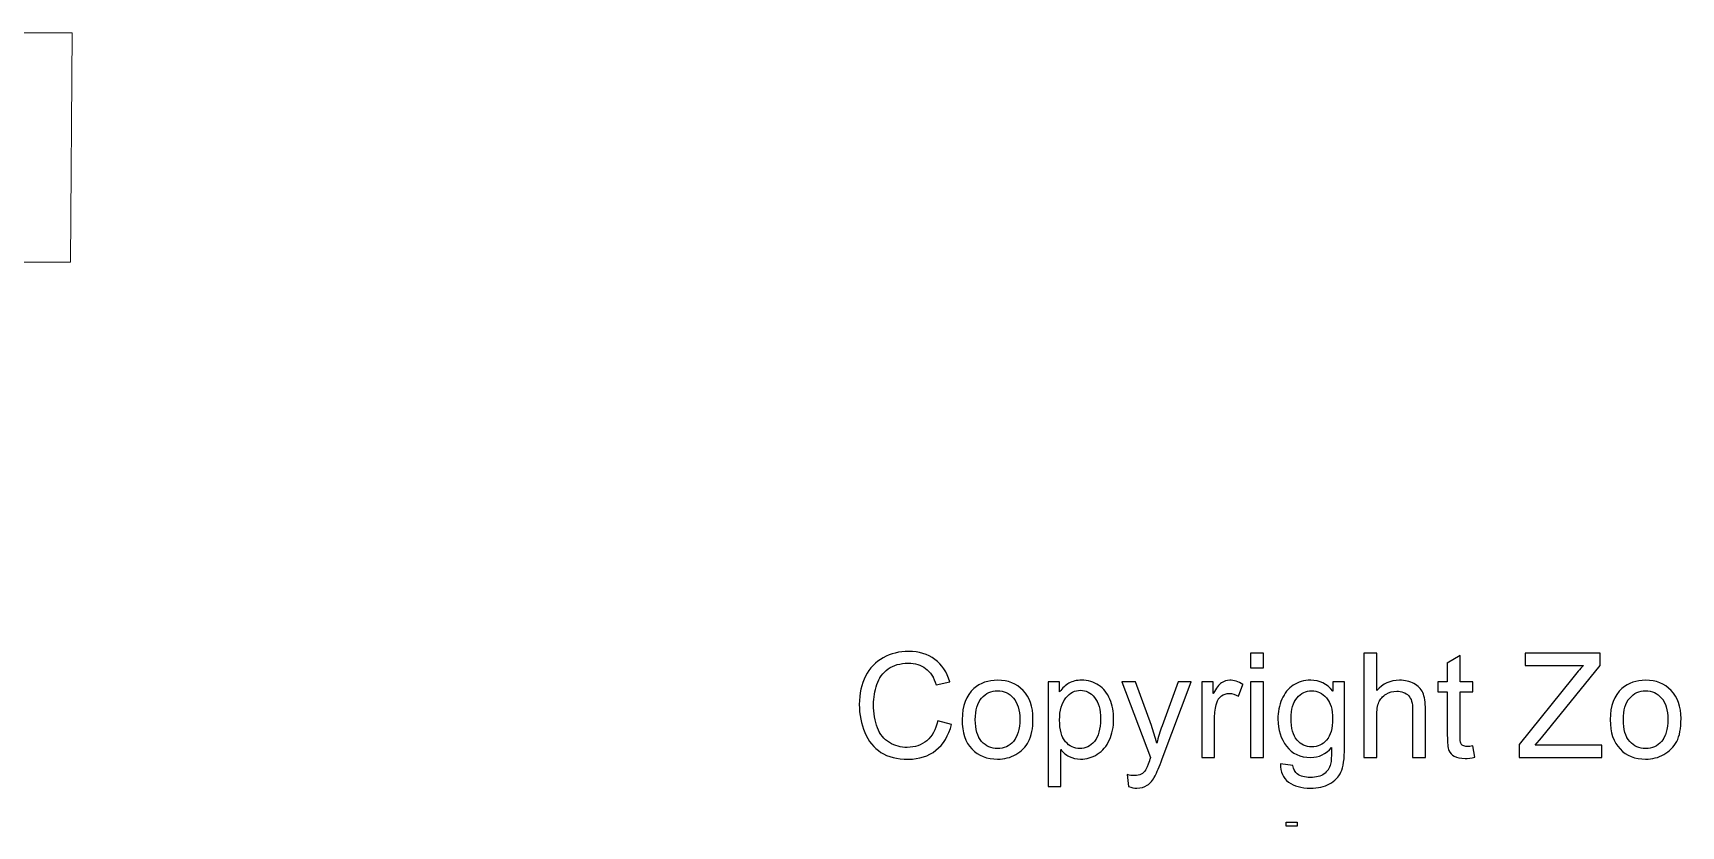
# Model space of a CAD drawing. Header units: inches. Extents: x -11.8 to 11.6, y -5.3 to 5.9.
# Drawn here: x 2.2 to 7.85, y -3.77 to -1.05 of the extents above; entities that cross this region are included whole.
import ezdxf

# ---------------------------------------------------------------- set-up
doc = ezdxf.new("R2010")
doc.units = ezdxf.units.IN
doc.header["$MEASUREMENT"] = 0
doc.header["$XCLIPFRAME"] = 0
doc.layers.add('Layer 1', color=7, linetype='Continuous')
picture_1 = doc.add_image_def('image1.jpg', size_in_pixel=(196, 69))

msp = doc.modelspace()

# ---------------------------------------------------------------- linework, layer by layer
at = {"layer": 'Layer 1', "color": 250, "lineweight": 9}
for points, knots in [([(2.1386, -1.0466), (2.1386, -1.0466), (2.3314, -1.0466), (2.3314, -1.0466), (2.3314, -1.0466), (2.3314, -1.0466), (2.3261, -1.834), (2.3261, -1.834), (2.3261, -1.834), (2.3261, -1.834), (2.1282, -1.834), (2.1282, -1.834)], [0, 0, 0, 0, 0.25, 0.25, 0.25, 0.25, 0.5, 0.5, 0.5, 0.5, 1, 1, 1, 1]), ([(5.3005, -3.4087), (5.3005, -3.4087), (5.3479, -3.4207), (5.3479, -3.4207), (5.3479, -3.4207), (5.338, -3.4595), (5.3201, -3.4892), (5.2944, -3.5097), (5.2944, -3.5097), (5.2685, -3.5301), (5.237, -3.5402), (5.1997, -3.5402), (5.1997, -3.5402), (5.1611, -3.5402), (5.1298, -3.5324), (5.1056, -3.5167), (5.1056, -3.5167), (5.0814, -3.501), (5.063, -3.4782), (5.0504, -3.4485), (5.0504, -3.4485), (5.0379, -3.4187), (5.0315, -3.3867), (5.0315, -3.3525), (5.0315, -3.3525), (5.0315, -3.3152), (5.0386, -3.2827), (5.0529, -3.255), (5.0529, -3.255), (5.0671, -3.2272), (5.0874, -3.2062), (5.1137, -3.1917), (5.1137, -3.1917), (5.1399, -3.1773), (5.1689, -3.1702), (5.2004, -3.1702), (5.2004, -3.1702), (5.2363, -3.1702), (5.2664, -3.1792), (5.2908, -3.1975), (5.2908, -3.1975), (5.3152, -3.2157), (5.3322, -3.2413), (5.3418, -3.2744), (5.3418, -3.2744), (5.3418, -3.2744), (5.2952, -3.2854), (5.2952, -3.2854), (5.2952, -3.2854), (5.2869, -3.2593), (5.2749, -3.2404), (5.259, -3.2285), (5.259, -3.2285), (5.2433, -3.2166), (5.2234, -3.2107), (5.1994, -3.2107), (5.1994, -3.2107), (5.1719, -3.2107), (5.149, -3.2172), (5.1305, -3.2304), (5.1305, -3.2304), (5.112, -3.2437), (5.099, -3.2613), (5.0916, -3.2836), (5.0916, -3.2836), (5.0841, -3.3057), (5.0804, -3.3287), (5.0804, -3.3522), (5.0804, -3.3522), (5.0804, -3.3827), (5.0848, -3.4092), (5.0936, -3.432), (5.0936, -3.432), (5.1025, -3.4547), (5.1163, -3.4717), (5.135, -3.4829), (5.135, -3.4829), (5.1538, -3.4942), (5.174, -3.4997), (5.1959, -3.4997), (5.1959, -3.4997), (5.2224, -3.4997), (5.2448, -3.4921), (5.2632, -3.4768), (5.2632, -3.4768), (5.2816, -3.4615), (5.294, -3.4387), (5.3005, -3.4087)], [0, 0, 0, 0, 0.043478, 0.043478, 0.043478, 0.043478, 0.086957, 0.086957, 0.086957, 0.086957, 0.130435, 0.130435, 0.130435, 0.130435, 0.173913, 0.173913, 0.173913, 0.173913, 0.217391, 0.217391, 0.217391, 0.217391, 0.26087, 0.26087, 0.26087, 0.26087, 0.304348, 0.304348, 0.304348, 0.304348, 0.347826, 0.347826, 0.347826, 0.347826, 0.391304, 0.391304, 0.391304, 0.391304, 0.434783, 0.434783, 0.434783, 0.434783, 0.478261, 0.478261, 0.478261, 0.478261, 0.521739, 0.521739, 0.521739, 0.521739, 0.565217, 0.565217, 0.565217, 0.565217, 0.608696, 0.608696, 0.608696, 0.608696, 0.652174, 0.652174, 0.652174, 0.652174, 0.695652, 0.695652, 0.695652, 0.695652, 0.73913, 0.73913, 0.73913, 0.73913, 0.782609, 0.782609, 0.782609, 0.782609, 0.826087, 0.826087, 0.826087, 0.826087, 0.869565, 0.869565, 0.869565, 0.869565, 0.913043, 0.913043, 0.913043, 0.913043, 1, 1, 1, 1]), ([(6.3735, -3.2268), (6.3735, -3.2268), (6.3735, -3.1762), (6.3735, -3.1762), (6.3735, -3.1762), (6.3735, -3.1762), (6.4175, -3.1762), (6.4175, -3.1762), (6.4175, -3.1762), (6.4175, -3.1762), (6.4175, -3.2268), (6.4175, -3.2268), (6.4175, -3.2268), (6.4175, -3.2268), (6.3735, -3.2268), (6.3735, -3.2268)], [0, 0, 0, 0, 0.2, 0.2, 0.2, 0.2, 0.4, 0.4, 0.4, 0.4, 0.6, 0.6, 0.6, 0.6, 1, 1, 1, 1]), ([(6.7625, -3.5342), (6.7625, -3.5342), (6.7625, -3.1762), (6.7625, -3.1762), (6.7625, -3.1762), (6.7625, -3.1762), (6.8064, -3.1762), (6.8064, -3.1762), (6.8064, -3.1762), (6.8064, -3.1762), (6.8064, -3.3047), (6.8064, -3.3047), (6.8064, -3.3047), (6.8269, -3.2809), (6.8529, -3.269), (6.8841, -3.269), (6.8841, -3.269), (6.9033, -3.269), (6.9199, -3.2728), (6.9341, -3.2804), (6.9341, -3.2804), (6.9483, -3.2879), (6.9584, -3.2984), (6.9645, -3.3117), (6.9645, -3.3117), (6.9706, -3.3251), (6.9737, -3.3445), (6.9737, -3.3698), (6.9737, -3.3698), (6.9737, -3.3698), (6.9737, -3.5342), (6.9737, -3.5342), (6.9737, -3.5342), (6.9737, -3.5342), (6.9297, -3.5342), (6.9297, -3.5342), (6.9297, -3.5342), (6.9297, -3.5342), (6.9297, -3.3698), (6.9297, -3.3698), (6.9297, -3.3698), (6.9297, -3.3479), (6.9249, -3.3319), (6.9154, -3.3219), (6.9154, -3.3219), (6.9059, -3.3119), (6.8924, -3.3068), (6.875, -3.3068), (6.875, -3.3068), (6.862, -3.3068), (6.8498, -3.3102), (6.8383, -3.317), (6.8383, -3.317), (6.8268, -3.3237), (6.8186, -3.3329), (6.8138, -3.3445), (6.8138, -3.3445), (6.8089, -3.356), (6.8064, -3.372), (6.8064, -3.3923), (6.8064, -3.3923), (6.8064, -3.3923), (6.8064, -3.5342), (6.8064, -3.5342), (6.8064, -3.5342), (6.8064, -3.5342), (6.7625, -3.5342), (6.7625, -3.5342)], [0, 0, 0, 0, 0.055556, 0.055556, 0.055556, 0.055556, 0.111111, 0.111111, 0.111111, 0.111111, 0.166667, 0.166667, 0.166667, 0.166667, 0.222222, 0.222222, 0.222222, 0.222222, 0.277778, 0.277778, 0.277778, 0.277778, 0.333333, 0.333333, 0.333333, 0.333333, 0.388889, 0.388889, 0.388889, 0.388889, 0.444444, 0.444444, 0.444444, 0.444444, 0.5, 0.5, 0.5, 0.5, 0.555556, 0.555556, 0.555556, 0.555556, 0.611111, 0.611111, 0.611111, 0.611111, 0.666667, 0.666667, 0.666667, 0.666667, 0.722222, 0.722222, 0.722222, 0.722222, 0.777778, 0.777778, 0.777778, 0.777778, 0.833333, 0.833333, 0.833333, 0.833333, 0.888889, 0.888889, 0.888889, 0.888889, 1, 1, 1, 1]), ([(7.1365, -3.4948), (7.1365, -3.4948), (7.1429, -3.5337), (7.1429, -3.5337), (7.1429, -3.5337), (7.1305, -3.5362), (7.1194, -3.5376), (7.1097, -3.5376), (7.1097, -3.5376), (7.0937, -3.5376), (7.0814, -3.5351), (7.0725, -3.53), (7.0725, -3.53), (7.0638, -3.525), (7.0576, -3.5183), (7.054, -3.5101), (7.054, -3.5101), (7.0504, -3.5019), (7.0486, -3.4846), (7.0486, -3.4582), (7.0486, -3.4582), (7.0486, -3.4582), (7.0486, -3.3091), (7.0486, -3.3091), (7.0486, -3.3091), (7.0486, -3.3091), (7.0164, -3.3091), (7.0164, -3.3091), (7.0164, -3.3091), (7.0164, -3.3091), (7.0164, -3.2749), (7.0164, -3.2749), (7.0164, -3.2749), (7.0164, -3.2749), (7.0486, -3.2749), (7.0486, -3.2749), (7.0486, -3.2749), (7.0486, -3.2749), (7.0486, -3.2107), (7.0486, -3.2107), (7.0486, -3.2107), (7.0486, -3.2107), (7.0924, -3.1843), (7.0924, -3.1843), (7.0924, -3.1843), (7.0924, -3.1843), (7.0924, -3.2749), (7.0924, -3.2749), (7.0924, -3.2749), (7.0924, -3.2749), (7.1365, -3.2749), (7.1365, -3.2749), (7.1365, -3.2749), (7.1365, -3.2749), (7.1365, -3.3091), (7.1365, -3.3091), (7.1365, -3.3091), (7.1365, -3.3091), (7.0924, -3.3091), (7.0924, -3.3091), (7.0924, -3.3091), (7.0924, -3.3091), (7.0924, -3.4607), (7.0924, -3.4607), (7.0924, -3.4607), (7.0924, -3.4732), (7.0931, -3.4812), (7.0946, -3.4848), (7.0946, -3.4848), (7.0962, -3.4884), (7.0987, -3.4912), (7.1022, -3.4934), (7.1022, -3.4934), (7.1057, -3.4955), (7.1107, -3.4966), (7.1172, -3.4966), (7.1172, -3.4966), (7.1221, -3.4966), (7.1285, -3.496), (7.1365, -3.4948)], [0, 0, 0, 0, 0.047619, 0.047619, 0.047619, 0.047619, 0.095238, 0.095238, 0.095238, 0.095238, 0.142857, 0.142857, 0.142857, 0.142857, 0.190476, 0.190476, 0.190476, 0.190476, 0.238095, 0.238095, 0.238095, 0.238095, 0.285714, 0.285714, 0.285714, 0.285714, 0.333333, 0.333333, 0.333333, 0.333333, 0.380952, 0.380952, 0.380952, 0.380952, 0.428571, 0.428571, 0.428571, 0.428571, 0.47619, 0.47619, 0.47619, 0.47619, 0.52381, 0.52381, 0.52381, 0.52381, 0.571429, 0.571429, 0.571429, 0.571429, 0.619048, 0.619048, 0.619048, 0.619048, 0.666667, 0.666667, 0.666667, 0.666667, 0.714286, 0.714286, 0.714286, 0.714286, 0.761905, 0.761905, 0.761905, 0.761905, 0.809524, 0.809524, 0.809524, 0.809524, 0.857143, 0.857143, 0.857143, 0.857143, 0.904762, 0.904762, 0.904762, 0.904762, 1, 1, 1, 1]), ([(7.2954, -3.5342), (7.2954, -3.5342), (7.2954, -3.4902), (7.2954, -3.4902), (7.2954, -3.4902), (7.2954, -3.4902), (7.4788, -3.261), (7.4788, -3.261), (7.4788, -3.261), (7.4919, -3.2447), (7.5042, -3.2305), (7.5159, -3.2185), (7.5159, -3.2185), (7.5159, -3.2185), (7.3162, -3.2185), (7.3162, -3.2185), (7.3162, -3.2185), (7.3162, -3.2185), (7.3162, -3.1762), (7.3162, -3.1762), (7.3162, -3.1762), (7.3162, -3.1762), (7.5725, -3.1762), (7.5725, -3.1762), (7.5725, -3.1762), (7.5725, -3.1762), (7.5725, -3.2185), (7.5725, -3.2185), (7.5725, -3.2185), (7.5725, -3.2185), (7.3716, -3.4667), (7.3716, -3.4667), (7.3716, -3.4667), (7.3716, -3.4667), (7.3499, -3.4919), (7.3499, -3.4919), (7.3499, -3.4919), (7.3499, -3.4919), (7.5784, -3.4919), (7.5784, -3.4919), (7.5784, -3.4919), (7.5784, -3.4919), (7.5784, -3.5342), (7.5784, -3.5342), (7.5784, -3.5342), (7.5784, -3.5342), (7.2954, -3.5342), (7.2954, -3.5342)], [0, 0, 0, 0, 0.076923, 0.076923, 0.076923, 0.076923, 0.153846, 0.153846, 0.153846, 0.153846, 0.230769, 0.230769, 0.230769, 0.230769, 0.307692, 0.307692, 0.307692, 0.307692, 0.384615, 0.384615, 0.384615, 0.384615, 0.461538, 0.461538, 0.461538, 0.461538, 0.538462, 0.538462, 0.538462, 0.538462, 0.615385, 0.615385, 0.615385, 0.615385, 0.692308, 0.692308, 0.692308, 0.692308, 0.769231, 0.769231, 0.769231, 0.769231, 0.846154, 0.846154, 0.846154, 0.846154, 1, 1, 1, 1]), ([(5.3843, -3.4045), (5.3843, -3.3565), (5.3976, -3.3209), (5.4244, -3.2978), (5.4244, -3.2978), (5.4466, -3.2787), (5.4738, -3.269), (5.5059, -3.269), (5.5059, -3.269), (5.5415, -3.269), (5.5707, -3.2807), (5.5933, -3.3041), (5.5933, -3.3041), (5.6159, -3.3274), (5.6272, -3.3597), (5.6272, -3.4008), (5.6272, -3.4008), (5.6272, -3.4342), (5.6222, -3.4605), (5.6122, -3.4796), (5.6122, -3.4796), (5.6022, -3.4987), (5.5876, -3.5136), (5.5685, -3.5242), (5.5685, -3.5242), (5.5494, -3.5347), (5.5285, -3.54), (5.5059, -3.54), (5.5059, -3.54), (5.4696, -3.54), (5.4403, -3.5284), (5.4179, -3.5051), (5.4179, -3.5051), (5.3954, -3.4818), (5.3843, -3.4483), (5.3843, -3.4045)], [0, 0, 0, 0, 0.1, 0.1, 0.1, 0.1, 0.2, 0.2, 0.2, 0.2, 0.3, 0.3, 0.3, 0.3, 0.4, 0.4, 0.4, 0.4, 0.5, 0.5, 0.5, 0.5, 0.6, 0.6, 0.6, 0.6, 0.7, 0.7, 0.7, 0.7, 0.8, 0.8, 0.8, 0.8, 1, 1, 1, 1]), ([(5.6788, -3.6335), (5.6788, -3.6335), (5.6788, -3.2749), (5.6788, -3.2749), (5.6788, -3.2749), (5.6788, -3.2749), (5.7188, -3.2749), (5.7188, -3.2749), (5.7188, -3.2749), (5.7188, -3.2749), (5.7188, -3.3086), (5.7188, -3.3086), (5.7188, -3.3086), (5.7282, -3.2954), (5.7389, -3.2855), (5.7508, -3.2789), (5.7508, -3.2789), (5.7626, -3.2723), (5.777, -3.269), (5.7939, -3.269), (5.7939, -3.269), (5.8161, -3.269), (5.8356, -3.2747), (5.8525, -3.2861), (5.8525, -3.2861), (5.8695, -3.2975), (5.8823, -3.3136), (5.8909, -3.3343), (5.8909, -3.3343), (5.8995, -3.3551), (5.9039, -3.3778), (5.9039, -3.4026), (5.9039, -3.4026), (5.9039, -3.4291), (5.8991, -3.453), (5.8895, -3.4742), (5.8895, -3.4742), (5.88, -3.4955), (5.8662, -3.5117), (5.848, -3.5231), (5.848, -3.5231), (5.8299, -3.5343), (5.8108, -3.54), (5.7908, -3.54), (5.7908, -3.54), (5.7761, -3.54), (5.763, -3.5369), (5.7514, -3.5307), (5.7514, -3.5307), (5.7397, -3.5246), (5.7302, -3.5167), (5.7227, -3.5073), (5.7227, -3.5073), (5.7227, -3.5073), (5.7227, -3.6335), (5.7227, -3.6335), (5.7227, -3.6335), (5.7227, -3.6335), (5.6788, -3.6335), (5.6788, -3.6335)], [0, 0, 0, 0, 0.0625, 0.0625, 0.0625, 0.0625, 0.125, 0.125, 0.125, 0.125, 0.1875, 0.1875, 0.1875, 0.1875, 0.25, 0.25, 0.25, 0.25, 0.3125, 0.3125, 0.3125, 0.3125, 0.375, 0.375, 0.375, 0.375, 0.4375, 0.4375, 0.4375, 0.4375, 0.5, 0.5, 0.5, 0.5, 0.5625, 0.5625, 0.5625, 0.5625, 0.625, 0.625, 0.625, 0.625, 0.6875, 0.6875, 0.6875, 0.6875, 0.75, 0.75, 0.75, 0.75, 0.8125, 0.8125, 0.8125, 0.8125, 0.875, 0.875, 0.875, 0.875, 1, 1, 1, 1]), ([(5.9549, -3.634), (5.9549, -3.634), (5.9499, -3.5927), (5.9499, -3.5927), (5.9499, -3.5927), (5.9596, -3.5953), (5.9679, -3.5967), (5.9751, -3.5967), (5.9751, -3.5967), (5.9849, -3.5967), (5.9927, -3.595), (5.9985, -3.5917), (5.9985, -3.5917), (6.0044, -3.5885), (6.0092, -3.584), (6.0129, -3.5781), (6.0129, -3.5781), (6.0158, -3.5737), (6.0202, -3.5628), (6.0264, -3.5454), (6.0264, -3.5454), (6.0272, -3.5429), (6.0285, -3.5394), (6.0303, -3.5347), (6.0303, -3.5347), (6.0303, -3.5347), (5.9319, -3.2749), (5.9319, -3.2749), (5.9319, -3.2749), (5.9319, -3.2749), (5.9793, -3.2749), (5.9793, -3.2749), (5.9793, -3.2749), (5.9793, -3.2749), (6.0333, -3.425), (6.0333, -3.425), (6.0333, -3.425), (6.0402, -3.4441), (6.0465, -3.4641), (6.052, -3.4851), (6.052, -3.4851), (6.0571, -3.4649), (6.0631, -3.4452), (6.0701, -3.426), (6.0701, -3.426), (6.0701, -3.426), (6.1255, -3.2749), (6.1255, -3.2749), (6.1255, -3.2749), (6.1255, -3.2749), (6.1694, -3.2749), (6.1694, -3.2749), (6.1694, -3.2749), (6.1694, -3.2749), (6.0709, -3.5386), (6.0709, -3.5386), (6.0709, -3.5386), (6.0603, -3.5671), (6.052, -3.5867), (6.0462, -3.5974), (6.0462, -3.5974), (6.0384, -3.6119), (6.0294, -3.6225), (6.0194, -3.6292), (6.0194, -3.6292), (6.0092, -3.636), (5.9972, -3.6394), (5.9832, -3.6394), (5.9832, -3.6394), (5.9747, -3.6394), (5.9653, -3.6376), (5.9549, -3.634)], [0, 0, 0, 0, 0.052632, 0.052632, 0.052632, 0.052632, 0.105263, 0.105263, 0.105263, 0.105263, 0.157895, 0.157895, 0.157895, 0.157895, 0.210526, 0.210526, 0.210526, 0.210526, 0.263158, 0.263158, 0.263158, 0.263158, 0.315789, 0.315789, 0.315789, 0.315789, 0.368421, 0.368421, 0.368421, 0.368421, 0.421053, 0.421053, 0.421053, 0.421053, 0.473684, 0.473684, 0.473684, 0.473684, 0.526316, 0.526316, 0.526316, 0.526316, 0.578947, 0.578947, 0.578947, 0.578947, 0.631579, 0.631579, 0.631579, 0.631579, 0.684211, 0.684211, 0.684211, 0.684211, 0.736842, 0.736842, 0.736842, 0.736842, 0.789474, 0.789474, 0.789474, 0.789474, 0.842105, 0.842105, 0.842105, 0.842105, 0.894737, 0.894737, 0.894737, 0.894737, 1, 1, 1, 1]), ([(6.2064, -3.5342), (6.2064, -3.5342), (6.2064, -3.2749), (6.2064, -3.2749), (6.2064, -3.2749), (6.2064, -3.2749), (6.2459, -3.2749), (6.2459, -3.2749), (6.2459, -3.2749), (6.2459, -3.2749), (6.2459, -3.3142), (6.2459, -3.3142), (6.2459, -3.3142), (6.2559, -3.2958), (6.2653, -3.2837), (6.2739, -3.2778), (6.2739, -3.2778), (6.2824, -3.272), (6.2918, -3.269), (6.302, -3.269), (6.302, -3.269), (6.3169, -3.269), (6.3319, -3.2737), (6.3472, -3.2832), (6.3472, -3.2832), (6.3472, -3.2832), (6.332, -3.324), (6.332, -3.324), (6.332, -3.324), (6.3214, -3.3176), (6.3106, -3.3144), (6.2999, -3.3144), (6.2999, -3.3144), (6.2902, -3.3144), (6.2816, -3.3173), (6.2739, -3.3231), (6.2739, -3.3231), (6.2663, -3.3289), (6.2609, -3.3369), (6.2576, -3.3472), (6.2576, -3.3472), (6.2527, -3.3627), (6.2503, -3.3798), (6.2503, -3.3984), (6.2503, -3.3984), (6.2503, -3.3984), (6.2503, -3.5342), (6.2503, -3.5342), (6.2503, -3.5342), (6.2503, -3.5342), (6.2064, -3.5342), (6.2064, -3.5342)], [0, 0, 0, 0, 0.071429, 0.071429, 0.071429, 0.071429, 0.142857, 0.142857, 0.142857, 0.142857, 0.214286, 0.214286, 0.214286, 0.214286, 0.285714, 0.285714, 0.285714, 0.285714, 0.357143, 0.357143, 0.357143, 0.357143, 0.428571, 0.428571, 0.428571, 0.428571, 0.5, 0.5, 0.5, 0.5, 0.571429, 0.571429, 0.571429, 0.571429, 0.642857, 0.642857, 0.642857, 0.642857, 0.714286, 0.714286, 0.714286, 0.714286, 0.785714, 0.785714, 0.785714, 0.785714, 0.857143, 0.857143, 0.857143, 0.857143, 1, 1, 1, 1]), ([(6.3735, -3.5342), (6.3735, -3.5342), (6.3735, -3.2749), (6.3735, -3.2749), (6.3735, -3.2749), (6.3735, -3.2749), (6.4175, -3.2749), (6.4175, -3.2749), (6.4175, -3.2749), (6.4175, -3.2749), (6.4175, -3.5342), (6.4175, -3.5342), (6.4175, -3.5342), (6.4175, -3.5342), (6.3735, -3.5342), (6.3735, -3.5342)], [0, 0, 0, 0, 0.2, 0.2, 0.2, 0.2, 0.4, 0.4, 0.4, 0.4, 0.6, 0.6, 0.6, 0.6, 1, 1, 1, 1]), ([(6.4764, -3.5557), (6.4764, -3.5557), (6.5191, -3.562), (6.5191, -3.562), (6.5191, -3.562), (6.5209, -3.5752), (6.5259, -3.5847), (6.5339, -3.5908), (6.5339, -3.5908), (6.5449, -3.5989), (6.5598, -3.603), (6.5786, -3.603), (6.5786, -3.603), (6.599, -3.603), (6.6147, -3.5989), (6.6258, -3.5908), (6.6258, -3.5908), (6.6369, -3.5827), (6.6443, -3.5712), (6.6482, -3.5567), (6.6482, -3.5567), (6.6505, -3.5477), (6.6515, -3.5289), (6.6514, -3.5002), (6.6514, -3.5002), (6.6322, -3.5228), (6.6083, -3.5342), (6.5796, -3.5342), (6.5796, -3.5342), (6.5439, -3.5342), (6.5164, -3.5213), (6.4969, -3.4956), (6.4969, -3.4956), (6.4774, -3.4699), (6.4675, -3.439), (6.4675, -3.4031), (6.4675, -3.4031), (6.4675, -3.3783), (6.472, -3.3555), (6.4809, -3.3346), (6.4809, -3.3346), (6.4899, -3.3137), (6.5029, -3.2975), (6.5199, -3.2861), (6.5199, -3.2861), (6.5369, -3.2747), (6.5569, -3.269), (6.5799, -3.269), (6.5799, -3.269), (6.6104, -3.269), (6.6357, -3.2814), (6.6555, -3.3062), (6.6555, -3.3062), (6.6555, -3.3062), (6.6555, -3.2749), (6.6555, -3.2749), (6.6555, -3.2749), (6.6555, -3.2749), (6.6961, -3.2749), (6.6961, -3.2749), (6.6961, -3.2749), (6.6961, -3.2749), (6.6961, -3.499), (6.6961, -3.499), (6.6961, -3.499), (6.6961, -3.5393), (6.6919, -3.568), (6.6838, -3.5848), (6.6838, -3.5848), (6.6755, -3.6017), (6.6625, -3.615), (6.6447, -3.6247), (6.6447, -3.6247), (6.6269, -3.6345), (6.6049, -3.6394), (6.5789, -3.6394), (6.5789, -3.6394), (6.5479, -3.6394), (6.5229, -3.6324), (6.5039, -3.6185), (6.5039, -3.6185), (6.4849, -3.6046), (6.4757, -3.5837), (6.4764, -3.5557)], [0, 0, 0, 0, 0.045455, 0.045455, 0.045455, 0.045455, 0.090909, 0.090909, 0.090909, 0.090909, 0.136364, 0.136364, 0.136364, 0.136364, 0.181818, 0.181818, 0.181818, 0.181818, 0.227273, 0.227273, 0.227273, 0.227273, 0.272727, 0.272727, 0.272727, 0.272727, 0.318182, 0.318182, 0.318182, 0.318182, 0.363636, 0.363636, 0.363636, 0.363636, 0.409091, 0.409091, 0.409091, 0.409091, 0.454545, 0.454545, 0.454545, 0.454545, 0.5, 0.5, 0.5, 0.5, 0.545455, 0.545455, 0.545455, 0.545455, 0.590909, 0.590909, 0.590909, 0.590909, 0.636364, 0.636364, 0.636364, 0.636364, 0.681818, 0.681818, 0.681818, 0.681818, 0.727273, 0.727273, 0.727273, 0.727273, 0.772727, 0.772727, 0.772727, 0.772727, 0.818182, 0.818182, 0.818182, 0.818182, 0.863636, 0.863636, 0.863636, 0.863636, 0.909091, 0.909091, 0.909091, 0.909091, 1, 1, 1, 1]), ([(7.6074, -3.4045), (7.6074, -3.3565), (7.6208, -3.3209), (7.6475, -3.2978), (7.6475, -3.2978), (7.6698, -3.2787), (7.6969, -3.269), (7.729, -3.269), (7.729, -3.269), (7.7647, -3.269), (7.7939, -3.2807), (7.8164, -3.3041), (7.8164, -3.3041), (7.8391, -3.3274), (7.8504, -3.3597), (7.8504, -3.4008), (7.8504, -3.4008), (7.8504, -3.4342), (7.8454, -3.4605), (7.8354, -3.4796), (7.8354, -3.4796), (7.8254, -3.4987), (7.8108, -3.5136), (7.7917, -3.5242), (7.7917, -3.5242), (7.7725, -3.5347), (7.7517, -3.54), (7.729, -3.54), (7.729, -3.54), (7.6928, -3.54), (7.6634, -3.5284), (7.641, -3.5051), (7.641, -3.5051), (7.6186, -3.4818), (7.6074, -3.4483), (7.6074, -3.4045)], [0, 0, 0, 0, 0.1, 0.1, 0.1, 0.1, 0.2, 0.2, 0.2, 0.2, 0.3, 0.3, 0.3, 0.3, 0.4, 0.4, 0.4, 0.4, 0.5, 0.5, 0.5, 0.5, 0.6, 0.6, 0.6, 0.6, 0.7, 0.7, 0.7, 0.7, 0.8, 0.8, 0.8, 0.8, 1, 1, 1, 1]), ([(5.4294, -3.4045), (5.4294, -3.4377), (5.4367, -3.4626), (5.4512, -3.4791), (5.4512, -3.4791), (5.4657, -3.4957), (5.4839, -3.5039), (5.5059, -3.5039), (5.5059, -3.5039), (5.5277, -3.5039), (5.5459, -3.4956), (5.5604, -3.479), (5.5604, -3.479), (5.5748, -3.4624), (5.582, -3.4371), (5.582, -3.4031), (5.582, -3.4031), (5.582, -3.371), (5.5748, -3.3467), (5.5602, -3.3302), (5.5602, -3.3302), (5.5456, -3.3137), (5.5275, -3.3054), (5.5059, -3.3054), (5.5059, -3.3054), (5.4839, -3.3054), (5.4657, -3.3137), (5.4512, -3.3301), (5.4512, -3.3301), (5.4367, -3.3465), (5.4294, -3.3713), (5.4294, -3.4045)], [0, 0, 0, 0, 0.111111, 0.111111, 0.111111, 0.111111, 0.222222, 0.222222, 0.222222, 0.222222, 0.333333, 0.333333, 0.333333, 0.333333, 0.444444, 0.444444, 0.444444, 0.444444, 0.555556, 0.555556, 0.555556, 0.555556, 0.666667, 0.666667, 0.666667, 0.666667, 0.777778, 0.777778, 0.777778, 0.777778, 1, 1, 1, 1]), ([(5.7185, -3.406), (5.7185, -3.4393), (5.7253, -3.464), (5.7388, -3.48), (5.7388, -3.48), (5.7523, -3.4959), (5.7687, -3.5039), (5.7879, -3.5039), (5.7879, -3.5039), (5.8074, -3.5039), (5.8241, -3.4957), (5.838, -3.4791), (5.838, -3.4791), (5.8519, -3.4626), (5.8589, -3.437), (5.8589, -3.4023), (5.8589, -3.4023), (5.8589, -3.3692), (5.8521, -3.3446), (5.8385, -3.3281), (5.8385, -3.3281), (5.8249, -3.3117), (5.8087, -3.3034), (5.7899, -3.3034), (5.7899, -3.3034), (5.7711, -3.3034), (5.7545, -3.3122), (5.7401, -3.3297), (5.7401, -3.3297), (5.7257, -3.3472), (5.7185, -3.3727), (5.7185, -3.406)], [0, 0, 0, 0, 0.111111, 0.111111, 0.111111, 0.111111, 0.222222, 0.222222, 0.222222, 0.222222, 0.333333, 0.333333, 0.333333, 0.333333, 0.444444, 0.444444, 0.444444, 0.444444, 0.555556, 0.555556, 0.555556, 0.555556, 0.666667, 0.666667, 0.666667, 0.666667, 0.777778, 0.777778, 0.777778, 0.777778, 1, 1, 1, 1]), ([(6.5127, -3.3999), (6.5127, -3.4339), (6.5194, -3.4587), (6.533, -3.4743), (6.533, -3.4743), (6.5465, -3.49), (6.5634, -3.4977), (6.5838, -3.4977), (6.5838, -3.4977), (6.6039, -3.4977), (6.6209, -3.49), (6.6345, -3.4745), (6.6345, -3.4745), (6.6482, -3.4589), (6.655, -3.4346), (6.655, -3.4013), (6.655, -3.4013), (6.655, -3.3696), (6.648, -3.3457), (6.6339, -3.3296), (6.6339, -3.3296), (6.6199, -3.3135), (6.6029, -3.3054), (6.583, -3.3054), (6.583, -3.3054), (6.5635, -3.3054), (6.5469, -3.3133), (6.5332, -3.3292), (6.5332, -3.3292), (6.5195, -3.3451), (6.5127, -3.3687), (6.5127, -3.3999)], [0, 0, 0, 0, 0.111111, 0.111111, 0.111111, 0.111111, 0.222222, 0.222222, 0.222222, 0.222222, 0.333333, 0.333333, 0.333333, 0.333333, 0.444444, 0.444444, 0.444444, 0.444444, 0.555556, 0.555556, 0.555556, 0.555556, 0.666667, 0.666667, 0.666667, 0.666667, 0.777778, 0.777778, 0.777778, 0.777778, 1, 1, 1, 1]), ([(7.6526, -3.4045), (7.6526, -3.4377), (7.6599, -3.4626), (7.6744, -3.4791), (7.6744, -3.4791), (7.6889, -3.4957), (7.7071, -3.5039), (7.729, -3.5039), (7.729, -3.5039), (7.7509, -3.5039), (7.769, -3.4956), (7.7835, -3.479), (7.7835, -3.479), (7.7979, -3.4624), (7.8052, -3.4371), (7.8052, -3.4031), (7.8052, -3.4031), (7.8052, -3.371), (7.7979, -3.3467), (7.7834, -3.3302), (7.7834, -3.3302), (7.7688, -3.3137), (7.7507, -3.3054), (7.729, -3.3054), (7.729, -3.3054), (7.7071, -3.3054), (7.6889, -3.3137), (7.6744, -3.3301), (7.6744, -3.3301), (7.6599, -3.3465), (7.6526, -3.3713), (7.6526, -3.4045)], [0, 0, 0, 0, 0.111111, 0.111111, 0.111111, 0.111111, 0.222222, 0.222222, 0.222222, 0.222222, 0.333333, 0.333333, 0.333333, 0.333333, 0.444444, 0.444444, 0.444444, 0.444444, 0.555556, 0.555556, 0.555556, 0.555556, 0.666667, 0.666667, 0.666667, 0.666667, 0.777778, 0.777778, 0.777778, 0.777778, 1, 1, 1, 1])]:
    msp.add_open_spline(points, degree=3, knots=knots, dxfattribs=at)
at = {"layer": 'Layer 1', "color": 250}
for points, knots in [([(5.3005, -3.4087), (5.3005, -3.4087), (5.3479, -3.4207), (5.3479, -3.4207), (5.3479, -3.4207), (5.338, -3.4595), (5.3201, -3.4892), (5.2944, -3.5097), (5.2944, -3.5097), (5.2685, -3.5301), (5.237, -3.5402), (5.1997, -3.5402), (5.1997, -3.5402), (5.1611, -3.5402), (5.1298, -3.5324), (5.1056, -3.5167), (5.1056, -3.5167), (5.0814, -3.501), (5.063, -3.4782), (5.0504, -3.4485), (5.0504, -3.4485), (5.0379, -3.4187), (5.0315, -3.3867), (5.0315, -3.3525), (5.0315, -3.3525), (5.0315, -3.3152), (5.0386, -3.2827), (5.0529, -3.255), (5.0529, -3.255), (5.0671, -3.2272), (5.0874, -3.2062), (5.1137, -3.1917), (5.1137, -3.1917), (5.1399, -3.1773), (5.1689, -3.1702), (5.2004, -3.1702), (5.2004, -3.1702), (5.2363, -3.1702), (5.2664, -3.1792), (5.2908, -3.1975), (5.2908, -3.1975), (5.3152, -3.2157), (5.3322, -3.2413), (5.3418, -3.2744), (5.3418, -3.2744), (5.3418, -3.2744), (5.2952, -3.2854), (5.2952, -3.2854), (5.2952, -3.2854), (5.2869, -3.2593), (5.2749, -3.2404), (5.259, -3.2285), (5.259, -3.2285), (5.2433, -3.2166), (5.2234, -3.2107), (5.1994, -3.2107), (5.1994, -3.2107), (5.1719, -3.2107), (5.149, -3.2172), (5.1305, -3.2304), (5.1305, -3.2304), (5.112, -3.2437), (5.099, -3.2613), (5.0916, -3.2836), (5.0916, -3.2836), (5.0841, -3.3057), (5.0804, -3.3287), (5.0804, -3.3522), (5.0804, -3.3522), (5.0804, -3.3827), (5.0848, -3.4092), (5.0936, -3.432), (5.0936, -3.432), (5.1025, -3.4547), (5.1163, -3.4717), (5.135, -3.4829), (5.135, -3.4829), (5.1538, -3.4942), (5.174, -3.4997), (5.1959, -3.4997), (5.1959, -3.4997), (5.2224, -3.4997), (5.2448, -3.4921), (5.2632, -3.4768), (5.2632, -3.4768), (5.2816, -3.4615), (5.294, -3.4387), (5.3005, -3.4087)], [0, 0, 0, 0, 0.043478, 0.043478, 0.043478, 0.043478, 0.086957, 0.086957, 0.086957, 0.086957, 0.130435, 0.130435, 0.130435, 0.130435, 0.173913, 0.173913, 0.173913, 0.173913, 0.217391, 0.217391, 0.217391, 0.217391, 0.26087, 0.26087, 0.26087, 0.26087, 0.304348, 0.304348, 0.304348, 0.304348, 0.347826, 0.347826, 0.347826, 0.347826, 0.391304, 0.391304, 0.391304, 0.391304, 0.434783, 0.434783, 0.434783, 0.434783, 0.478261, 0.478261, 0.478261, 0.478261, 0.521739, 0.521739, 0.521739, 0.521739, 0.565217, 0.565217, 0.565217, 0.565217, 0.608696, 0.608696, 0.608696, 0.608696, 0.652174, 0.652174, 0.652174, 0.652174, 0.695652, 0.695652, 0.695652, 0.695652, 0.73913, 0.73913, 0.73913, 0.73913, 0.782609, 0.782609, 0.782609, 0.782609, 0.826087, 0.826087, 0.826087, 0.826087, 0.869565, 0.869565, 0.869565, 0.869565, 0.913043, 0.913043, 0.913043, 0.913043, 1, 1, 1, 1]), ([(6.3735, -3.2268), (6.3735, -3.2268), (6.3735, -3.1762), (6.3735, -3.1762), (6.3735, -3.1762), (6.3735, -3.1762), (6.4175, -3.1762), (6.4175, -3.1762), (6.4175, -3.1762), (6.4175, -3.1762), (6.4175, -3.2268), (6.4175, -3.2268), (6.4175, -3.2268), (6.4175, -3.2268), (6.3735, -3.2268), (6.3735, -3.2268)], [0, 0, 0, 0, 0.2, 0.2, 0.2, 0.2, 0.4, 0.4, 0.4, 0.4, 0.6, 0.6, 0.6, 0.6, 1, 1, 1, 1]), ([(6.7625, -3.5342), (6.7625, -3.5342), (6.7625, -3.1762), (6.7625, -3.1762), (6.7625, -3.1762), (6.7625, -3.1762), (6.8064, -3.1762), (6.8064, -3.1762), (6.8064, -3.1762), (6.8064, -3.1762), (6.8064, -3.3047), (6.8064, -3.3047), (6.8064, -3.3047), (6.8269, -3.2809), (6.8529, -3.269), (6.8841, -3.269), (6.8841, -3.269), (6.9033, -3.269), (6.9199, -3.2728), (6.9341, -3.2804), (6.9341, -3.2804), (6.9483, -3.2879), (6.9584, -3.2984), (6.9645, -3.3117), (6.9645, -3.3117), (6.9706, -3.3251), (6.9737, -3.3445), (6.9737, -3.3698), (6.9737, -3.3698), (6.9737, -3.3698), (6.9737, -3.5342), (6.9737, -3.5342), (6.9737, -3.5342), (6.9737, -3.5342), (6.9297, -3.5342), (6.9297, -3.5342), (6.9297, -3.5342), (6.9297, -3.5342), (6.9297, -3.3698), (6.9297, -3.3698), (6.9297, -3.3698), (6.9297, -3.3479), (6.9249, -3.3319), (6.9154, -3.3219), (6.9154, -3.3219), (6.9059, -3.3119), (6.8924, -3.3068), (6.875, -3.3068), (6.875, -3.3068), (6.862, -3.3068), (6.8498, -3.3102), (6.8383, -3.317), (6.8383, -3.317), (6.8268, -3.3237), (6.8186, -3.3329), (6.8138, -3.3445), (6.8138, -3.3445), (6.8089, -3.356), (6.8064, -3.372), (6.8064, -3.3923), (6.8064, -3.3923), (6.8064, -3.3923), (6.8064, -3.5342), (6.8064, -3.5342), (6.8064, -3.5342), (6.8064, -3.5342), (6.7625, -3.5342), (6.7625, -3.5342)], [0, 0, 0, 0, 0.055556, 0.055556, 0.055556, 0.055556, 0.111111, 0.111111, 0.111111, 0.111111, 0.166667, 0.166667, 0.166667, 0.166667, 0.222222, 0.222222, 0.222222, 0.222222, 0.277778, 0.277778, 0.277778, 0.277778, 0.333333, 0.333333, 0.333333, 0.333333, 0.388889, 0.388889, 0.388889, 0.388889, 0.444444, 0.444444, 0.444444, 0.444444, 0.5, 0.5, 0.5, 0.5, 0.555556, 0.555556, 0.555556, 0.555556, 0.611111, 0.611111, 0.611111, 0.611111, 0.666667, 0.666667, 0.666667, 0.666667, 0.722222, 0.722222, 0.722222, 0.722222, 0.777778, 0.777778, 0.777778, 0.777778, 0.833333, 0.833333, 0.833333, 0.833333, 0.888889, 0.888889, 0.888889, 0.888889, 1, 1, 1, 1]), ([(7.1365, -3.4948), (7.1365, -3.4948), (7.1429, -3.5337), (7.1429, -3.5337), (7.1429, -3.5337), (7.1305, -3.5362), (7.1194, -3.5376), (7.1097, -3.5376), (7.1097, -3.5376), (7.0937, -3.5376), (7.0814, -3.5351), (7.0725, -3.53), (7.0725, -3.53), (7.0638, -3.525), (7.0576, -3.5183), (7.054, -3.5101), (7.054, -3.5101), (7.0504, -3.5019), (7.0486, -3.4846), (7.0486, -3.4582), (7.0486, -3.4582), (7.0486, -3.4582), (7.0486, -3.3091), (7.0486, -3.3091), (7.0486, -3.3091), (7.0486, -3.3091), (7.0164, -3.3091), (7.0164, -3.3091), (7.0164, -3.3091), (7.0164, -3.3091), (7.0164, -3.2749), (7.0164, -3.2749), (7.0164, -3.2749), (7.0164, -3.2749), (7.0486, -3.2749), (7.0486, -3.2749), (7.0486, -3.2749), (7.0486, -3.2749), (7.0486, -3.2107), (7.0486, -3.2107), (7.0486, -3.2107), (7.0486, -3.2107), (7.0924, -3.1843), (7.0924, -3.1843), (7.0924, -3.1843), (7.0924, -3.1843), (7.0924, -3.2749), (7.0924, -3.2749), (7.0924, -3.2749), (7.0924, -3.2749), (7.1365, -3.2749), (7.1365, -3.2749), (7.1365, -3.2749), (7.1365, -3.2749), (7.1365, -3.3091), (7.1365, -3.3091), (7.1365, -3.3091), (7.1365, -3.3091), (7.0924, -3.3091), (7.0924, -3.3091), (7.0924, -3.3091), (7.0924, -3.3091), (7.0924, -3.4607), (7.0924, -3.4607), (7.0924, -3.4607), (7.0924, -3.4732), (7.0931, -3.4812), (7.0946, -3.4848), (7.0946, -3.4848), (7.0962, -3.4884), (7.0987, -3.4912), (7.1022, -3.4934), (7.1022, -3.4934), (7.1057, -3.4955), (7.1107, -3.4966), (7.1172, -3.4966), (7.1172, -3.4966), (7.1221, -3.4966), (7.1285, -3.496), (7.1365, -3.4948)], [0, 0, 0, 0, 0.047619, 0.047619, 0.047619, 0.047619, 0.095238, 0.095238, 0.095238, 0.095238, 0.142857, 0.142857, 0.142857, 0.142857, 0.190476, 0.190476, 0.190476, 0.190476, 0.238095, 0.238095, 0.238095, 0.238095, 0.285714, 0.285714, 0.285714, 0.285714, 0.333333, 0.333333, 0.333333, 0.333333, 0.380952, 0.380952, 0.380952, 0.380952, 0.428571, 0.428571, 0.428571, 0.428571, 0.47619, 0.47619, 0.47619, 0.47619, 0.52381, 0.52381, 0.52381, 0.52381, 0.571429, 0.571429, 0.571429, 0.571429, 0.619048, 0.619048, 0.619048, 0.619048, 0.666667, 0.666667, 0.666667, 0.666667, 0.714286, 0.714286, 0.714286, 0.714286, 0.761905, 0.761905, 0.761905, 0.761905, 0.809524, 0.809524, 0.809524, 0.809524, 0.857143, 0.857143, 0.857143, 0.857143, 0.904762, 0.904762, 0.904762, 0.904762, 1, 1, 1, 1]), ([(7.2954, -3.5342), (7.2954, -3.5342), (7.2954, -3.4902), (7.2954, -3.4902), (7.2954, -3.4902), (7.2954, -3.4902), (7.4788, -3.261), (7.4788, -3.261), (7.4788, -3.261), (7.4919, -3.2447), (7.5042, -3.2305), (7.5159, -3.2185), (7.5159, -3.2185), (7.5159, -3.2185), (7.3162, -3.2185), (7.3162, -3.2185), (7.3162, -3.2185), (7.3162, -3.2185), (7.3162, -3.1762), (7.3162, -3.1762), (7.3162, -3.1762), (7.3162, -3.1762), (7.5725, -3.1762), (7.5725, -3.1762), (7.5725, -3.1762), (7.5725, -3.1762), (7.5725, -3.2185), (7.5725, -3.2185), (7.5725, -3.2185), (7.5725, -3.2185), (7.3716, -3.4667), (7.3716, -3.4667), (7.3716, -3.4667), (7.3716, -3.4667), (7.3499, -3.4919), (7.3499, -3.4919), (7.3499, -3.4919), (7.3499, -3.4919), (7.5784, -3.4919), (7.5784, -3.4919), (7.5784, -3.4919), (7.5784, -3.4919), (7.5784, -3.5342), (7.5784, -3.5342), (7.5784, -3.5342), (7.5784, -3.5342), (7.2954, -3.5342), (7.2954, -3.5342)], [0, 0, 0, 0, 0.076923, 0.076923, 0.076923, 0.076923, 0.153846, 0.153846, 0.153846, 0.153846, 0.230769, 0.230769, 0.230769, 0.230769, 0.307692, 0.307692, 0.307692, 0.307692, 0.384615, 0.384615, 0.384615, 0.384615, 0.461538, 0.461538, 0.461538, 0.461538, 0.538462, 0.538462, 0.538462, 0.538462, 0.615385, 0.615385, 0.615385, 0.615385, 0.692308, 0.692308, 0.692308, 0.692308, 0.769231, 0.769231, 0.769231, 0.769231, 0.846154, 0.846154, 0.846154, 0.846154, 1, 1, 1, 1]), ([(5.3843, -3.4045), (5.3843, -3.3565), (5.3976, -3.3209), (5.4244, -3.2978), (5.4244, -3.2978), (5.4466, -3.2787), (5.4738, -3.269), (5.5059, -3.269), (5.5059, -3.269), (5.5415, -3.269), (5.5707, -3.2807), (5.5933, -3.3041), (5.5933, -3.3041), (5.6159, -3.3274), (5.6272, -3.3597), (5.6272, -3.4008), (5.6272, -3.4008), (5.6272, -3.4342), (5.6222, -3.4605), (5.6122, -3.4796), (5.6122, -3.4796), (5.6022, -3.4987), (5.5876, -3.5136), (5.5685, -3.5242), (5.5685, -3.5242), (5.5494, -3.5347), (5.5285, -3.54), (5.5059, -3.54), (5.5059, -3.54), (5.4696, -3.54), (5.4403, -3.5284), (5.4179, -3.5051), (5.4179, -3.5051), (5.3954, -3.4818), (5.3843, -3.4483), (5.3843, -3.4045)], [0, 0, 0, 0, 0.1, 0.1, 0.1, 0.1, 0.2, 0.2, 0.2, 0.2, 0.3, 0.3, 0.3, 0.3, 0.4, 0.4, 0.4, 0.4, 0.5, 0.5, 0.5, 0.5, 0.6, 0.6, 0.6, 0.6, 0.7, 0.7, 0.7, 0.7, 0.8, 0.8, 0.8, 0.8, 1, 1, 1, 1]), ([(5.6788, -3.6335), (5.6788, -3.6335), (5.6788, -3.2749), (5.6788, -3.2749), (5.6788, -3.2749), (5.6788, -3.2749), (5.7188, -3.2749), (5.7188, -3.2749), (5.7188, -3.2749), (5.7188, -3.2749), (5.7188, -3.3086), (5.7188, -3.3086), (5.7188, -3.3086), (5.7282, -3.2954), (5.7389, -3.2855), (5.7508, -3.2789), (5.7508, -3.2789), (5.7626, -3.2723), (5.777, -3.269), (5.7939, -3.269), (5.7939, -3.269), (5.8161, -3.269), (5.8356, -3.2747), (5.8525, -3.2861), (5.8525, -3.2861), (5.8695, -3.2975), (5.8823, -3.3136), (5.8909, -3.3343), (5.8909, -3.3343), (5.8995, -3.3551), (5.9039, -3.3778), (5.9039, -3.4026), (5.9039, -3.4026), (5.9039, -3.4291), (5.8991, -3.453), (5.8895, -3.4742), (5.8895, -3.4742), (5.88, -3.4955), (5.8662, -3.5117), (5.848, -3.5231), (5.848, -3.5231), (5.8299, -3.5343), (5.8108, -3.54), (5.7908, -3.54), (5.7908, -3.54), (5.7761, -3.54), (5.763, -3.5369), (5.7514, -3.5307), (5.7514, -3.5307), (5.7397, -3.5246), (5.7302, -3.5167), (5.7227, -3.5073), (5.7227, -3.5073), (5.7227, -3.5073), (5.7227, -3.6335), (5.7227, -3.6335), (5.7227, -3.6335), (5.7227, -3.6335), (5.6788, -3.6335), (5.6788, -3.6335)], [0, 0, 0, 0, 0.0625, 0.0625, 0.0625, 0.0625, 0.125, 0.125, 0.125, 0.125, 0.1875, 0.1875, 0.1875, 0.1875, 0.25, 0.25, 0.25, 0.25, 0.3125, 0.3125, 0.3125, 0.3125, 0.375, 0.375, 0.375, 0.375, 0.4375, 0.4375, 0.4375, 0.4375, 0.5, 0.5, 0.5, 0.5, 0.5625, 0.5625, 0.5625, 0.5625, 0.625, 0.625, 0.625, 0.625, 0.6875, 0.6875, 0.6875, 0.6875, 0.75, 0.75, 0.75, 0.75, 0.8125, 0.8125, 0.8125, 0.8125, 0.875, 0.875, 0.875, 0.875, 1, 1, 1, 1]), ([(5.9549, -3.634), (5.9549, -3.634), (5.9499, -3.5927), (5.9499, -3.5927), (5.9499, -3.5927), (5.9596, -3.5953), (5.9679, -3.5967), (5.9751, -3.5967), (5.9751, -3.5967), (5.9849, -3.5967), (5.9927, -3.595), (5.9985, -3.5917), (5.9985, -3.5917), (6.0044, -3.5885), (6.0092, -3.584), (6.0129, -3.5781), (6.0129, -3.5781), (6.0158, -3.5737), (6.0202, -3.5628), (6.0264, -3.5454), (6.0264, -3.5454), (6.0272, -3.5429), (6.0285, -3.5394), (6.0303, -3.5347), (6.0303, -3.5347), (6.0303, -3.5347), (5.9319, -3.2749), (5.9319, -3.2749), (5.9319, -3.2749), (5.9319, -3.2749), (5.9793, -3.2749), (5.9793, -3.2749), (5.9793, -3.2749), (5.9793, -3.2749), (6.0333, -3.425), (6.0333, -3.425), (6.0333, -3.425), (6.0402, -3.4441), (6.0465, -3.4641), (6.052, -3.4851), (6.052, -3.4851), (6.0571, -3.4649), (6.0631, -3.4452), (6.0701, -3.426), (6.0701, -3.426), (6.0701, -3.426), (6.1255, -3.2749), (6.1255, -3.2749), (6.1255, -3.2749), (6.1255, -3.2749), (6.1694, -3.2749), (6.1694, -3.2749), (6.1694, -3.2749), (6.1694, -3.2749), (6.0709, -3.5386), (6.0709, -3.5386), (6.0709, -3.5386), (6.0603, -3.5671), (6.052, -3.5867), (6.0462, -3.5974), (6.0462, -3.5974), (6.0384, -3.6119), (6.0294, -3.6225), (6.0194, -3.6292), (6.0194, -3.6292), (6.0092, -3.636), (5.9972, -3.6394), (5.9832, -3.6394), (5.9832, -3.6394), (5.9747, -3.6394), (5.9653, -3.6376), (5.9549, -3.634)], [0, 0, 0, 0, 0.052632, 0.052632, 0.052632, 0.052632, 0.105263, 0.105263, 0.105263, 0.105263, 0.157895, 0.157895, 0.157895, 0.157895, 0.210526, 0.210526, 0.210526, 0.210526, 0.263158, 0.263158, 0.263158, 0.263158, 0.315789, 0.315789, 0.315789, 0.315789, 0.368421, 0.368421, 0.368421, 0.368421, 0.421053, 0.421053, 0.421053, 0.421053, 0.473684, 0.473684, 0.473684, 0.473684, 0.526316, 0.526316, 0.526316, 0.526316, 0.578947, 0.578947, 0.578947, 0.578947, 0.631579, 0.631579, 0.631579, 0.631579, 0.684211, 0.684211, 0.684211, 0.684211, 0.736842, 0.736842, 0.736842, 0.736842, 0.789474, 0.789474, 0.789474, 0.789474, 0.842105, 0.842105, 0.842105, 0.842105, 0.894737, 0.894737, 0.894737, 0.894737, 1, 1, 1, 1]), ([(6.2064, -3.5342), (6.2064, -3.5342), (6.2064, -3.2749), (6.2064, -3.2749), (6.2064, -3.2749), (6.2064, -3.2749), (6.2459, -3.2749), (6.2459, -3.2749), (6.2459, -3.2749), (6.2459, -3.2749), (6.2459, -3.3142), (6.2459, -3.3142), (6.2459, -3.3142), (6.2559, -3.2958), (6.2653, -3.2837), (6.2739, -3.2778), (6.2739, -3.2778), (6.2824, -3.272), (6.2918, -3.269), (6.302, -3.269), (6.302, -3.269), (6.3169, -3.269), (6.3319, -3.2737), (6.3472, -3.2832), (6.3472, -3.2832), (6.3472, -3.2832), (6.332, -3.324), (6.332, -3.324), (6.332, -3.324), (6.3214, -3.3176), (6.3106, -3.3144), (6.2999, -3.3144), (6.2999, -3.3144), (6.2902, -3.3144), (6.2816, -3.3173), (6.2739, -3.3231), (6.2739, -3.3231), (6.2663, -3.3289), (6.2609, -3.3369), (6.2576, -3.3472), (6.2576, -3.3472), (6.2527, -3.3627), (6.2503, -3.3798), (6.2503, -3.3984), (6.2503, -3.3984), (6.2503, -3.3984), (6.2503, -3.5342), (6.2503, -3.5342), (6.2503, -3.5342), (6.2503, -3.5342), (6.2064, -3.5342), (6.2064, -3.5342)], [0, 0, 0, 0, 0.071429, 0.071429, 0.071429, 0.071429, 0.142857, 0.142857, 0.142857, 0.142857, 0.214286, 0.214286, 0.214286, 0.214286, 0.285714, 0.285714, 0.285714, 0.285714, 0.357143, 0.357143, 0.357143, 0.357143, 0.428571, 0.428571, 0.428571, 0.428571, 0.5, 0.5, 0.5, 0.5, 0.571429, 0.571429, 0.571429, 0.571429, 0.642857, 0.642857, 0.642857, 0.642857, 0.714286, 0.714286, 0.714286, 0.714286, 0.785714, 0.785714, 0.785714, 0.785714, 0.857143, 0.857143, 0.857143, 0.857143, 1, 1, 1, 1]), ([(6.3735, -3.5342), (6.3735, -3.5342), (6.3735, -3.2749), (6.3735, -3.2749), (6.3735, -3.2749), (6.3735, -3.2749), (6.4175, -3.2749), (6.4175, -3.2749), (6.4175, -3.2749), (6.4175, -3.2749), (6.4175, -3.5342), (6.4175, -3.5342), (6.4175, -3.5342), (6.4175, -3.5342), (6.3735, -3.5342), (6.3735, -3.5342)], [0, 0, 0, 0, 0.2, 0.2, 0.2, 0.2, 0.4, 0.4, 0.4, 0.4, 0.6, 0.6, 0.6, 0.6, 1, 1, 1, 1]), ([(6.4764, -3.5557), (6.4764, -3.5557), (6.5191, -3.562), (6.5191, -3.562), (6.5191, -3.562), (6.5209, -3.5752), (6.5259, -3.5847), (6.5339, -3.5908), (6.5339, -3.5908), (6.5449, -3.5989), (6.5598, -3.603), (6.5786, -3.603), (6.5786, -3.603), (6.599, -3.603), (6.6147, -3.5989), (6.6258, -3.5908), (6.6258, -3.5908), (6.6369, -3.5827), (6.6443, -3.5712), (6.6482, -3.5567), (6.6482, -3.5567), (6.6505, -3.5477), (6.6515, -3.5289), (6.6514, -3.5002), (6.6514, -3.5002), (6.6322, -3.5228), (6.6083, -3.5342), (6.5796, -3.5342), (6.5796, -3.5342), (6.5439, -3.5342), (6.5164, -3.5213), (6.4969, -3.4956), (6.4969, -3.4956), (6.4774, -3.4699), (6.4675, -3.439), (6.4675, -3.4031), (6.4675, -3.4031), (6.4675, -3.3783), (6.472, -3.3555), (6.4809, -3.3346), (6.4809, -3.3346), (6.4899, -3.3137), (6.5029, -3.2975), (6.5199, -3.2861), (6.5199, -3.2861), (6.5369, -3.2747), (6.5569, -3.269), (6.5799, -3.269), (6.5799, -3.269), (6.6104, -3.269), (6.6357, -3.2814), (6.6555, -3.3062), (6.6555, -3.3062), (6.6555, -3.3062), (6.6555, -3.2749), (6.6555, -3.2749), (6.6555, -3.2749), (6.6555, -3.2749), (6.6961, -3.2749), (6.6961, -3.2749), (6.6961, -3.2749), (6.6961, -3.2749), (6.6961, -3.499), (6.6961, -3.499), (6.6961, -3.499), (6.6961, -3.5393), (6.6919, -3.568), (6.6838, -3.5848), (6.6838, -3.5848), (6.6755, -3.6017), (6.6625, -3.615), (6.6447, -3.6247), (6.6447, -3.6247), (6.6269, -3.6345), (6.6049, -3.6394), (6.5789, -3.6394), (6.5789, -3.6394), (6.5479, -3.6394), (6.5229, -3.6324), (6.5039, -3.6185), (6.5039, -3.6185), (6.4849, -3.6046), (6.4757, -3.5837), (6.4764, -3.5557)], [0, 0, 0, 0, 0.045455, 0.045455, 0.045455, 0.045455, 0.090909, 0.090909, 0.090909, 0.090909, 0.136364, 0.136364, 0.136364, 0.136364, 0.181818, 0.181818, 0.181818, 0.181818, 0.227273, 0.227273, 0.227273, 0.227273, 0.272727, 0.272727, 0.272727, 0.272727, 0.318182, 0.318182, 0.318182, 0.318182, 0.363636, 0.363636, 0.363636, 0.363636, 0.409091, 0.409091, 0.409091, 0.409091, 0.454545, 0.454545, 0.454545, 0.454545, 0.5, 0.5, 0.5, 0.5, 0.545455, 0.545455, 0.545455, 0.545455, 0.590909, 0.590909, 0.590909, 0.590909, 0.636364, 0.636364, 0.636364, 0.636364, 0.681818, 0.681818, 0.681818, 0.681818, 0.727273, 0.727273, 0.727273, 0.727273, 0.772727, 0.772727, 0.772727, 0.772727, 0.818182, 0.818182, 0.818182, 0.818182, 0.863636, 0.863636, 0.863636, 0.863636, 0.909091, 0.909091, 0.909091, 0.909091, 1, 1, 1, 1]), ([(7.6074, -3.4045), (7.6074, -3.3565), (7.6208, -3.3209), (7.6475, -3.2978), (7.6475, -3.2978), (7.6698, -3.2787), (7.6969, -3.269), (7.729, -3.269), (7.729, -3.269), (7.7647, -3.269), (7.7939, -3.2807), (7.8164, -3.3041), (7.8164, -3.3041), (7.8391, -3.3274), (7.8504, -3.3597), (7.8504, -3.4008), (7.8504, -3.4008), (7.8504, -3.4342), (7.8454, -3.4605), (7.8354, -3.4796), (7.8354, -3.4796), (7.8254, -3.4987), (7.8108, -3.5136), (7.7917, -3.5242), (7.7917, -3.5242), (7.7725, -3.5347), (7.7517, -3.54), (7.729, -3.54), (7.729, -3.54), (7.6928, -3.54), (7.6634, -3.5284), (7.641, -3.5051), (7.641, -3.5051), (7.6186, -3.4818), (7.6074, -3.4483), (7.6074, -3.4045)], [0, 0, 0, 0, 0.1, 0.1, 0.1, 0.1, 0.2, 0.2, 0.2, 0.2, 0.3, 0.3, 0.3, 0.3, 0.4, 0.4, 0.4, 0.4, 0.5, 0.5, 0.5, 0.5, 0.6, 0.6, 0.6, 0.6, 0.7, 0.7, 0.7, 0.7, 0.8, 0.8, 0.8, 0.8, 1, 1, 1, 1]), ([(5.4294, -3.4045), (5.4294, -3.4377), (5.4367, -3.4626), (5.4512, -3.4791), (5.4512, -3.4791), (5.4657, -3.4957), (5.4839, -3.5039), (5.5059, -3.5039), (5.5059, -3.5039), (5.5277, -3.5039), (5.5459, -3.4956), (5.5604, -3.479), (5.5604, -3.479), (5.5748, -3.4624), (5.582, -3.4371), (5.582, -3.4031), (5.582, -3.4031), (5.582, -3.371), (5.5748, -3.3467), (5.5602, -3.3302), (5.5602, -3.3302), (5.5456, -3.3137), (5.5275, -3.3054), (5.5059, -3.3054), (5.5059, -3.3054), (5.4839, -3.3054), (5.4657, -3.3137), (5.4512, -3.3301), (5.4512, -3.3301), (5.4367, -3.3465), (5.4294, -3.3713), (5.4294, -3.4045)], [0, 0, 0, 0, 0.111111, 0.111111, 0.111111, 0.111111, 0.222222, 0.222222, 0.222222, 0.222222, 0.333333, 0.333333, 0.333333, 0.333333, 0.444444, 0.444444, 0.444444, 0.444444, 0.555556, 0.555556, 0.555556, 0.555556, 0.666667, 0.666667, 0.666667, 0.666667, 0.777778, 0.777778, 0.777778, 0.777778, 1, 1, 1, 1]), ([(5.7185, -3.406), (5.7185, -3.4393), (5.7253, -3.464), (5.7388, -3.48), (5.7388, -3.48), (5.7523, -3.4959), (5.7687, -3.5039), (5.7879, -3.5039), (5.7879, -3.5039), (5.8074, -3.5039), (5.8241, -3.4957), (5.838, -3.4791), (5.838, -3.4791), (5.8519, -3.4626), (5.8589, -3.437), (5.8589, -3.4023), (5.8589, -3.4023), (5.8589, -3.3692), (5.8521, -3.3446), (5.8385, -3.3281), (5.8385, -3.3281), (5.8249, -3.3117), (5.8087, -3.3034), (5.7899, -3.3034), (5.7899, -3.3034), (5.7711, -3.3034), (5.7545, -3.3122), (5.7401, -3.3297), (5.7401, -3.3297), (5.7257, -3.3472), (5.7185, -3.3727), (5.7185, -3.406)], [0, 0, 0, 0, 0.111111, 0.111111, 0.111111, 0.111111, 0.222222, 0.222222, 0.222222, 0.222222, 0.333333, 0.333333, 0.333333, 0.333333, 0.444444, 0.444444, 0.444444, 0.444444, 0.555556, 0.555556, 0.555556, 0.555556, 0.666667, 0.666667, 0.666667, 0.666667, 0.777778, 0.777778, 0.777778, 0.777778, 1, 1, 1, 1]), ([(6.5127, -3.3999), (6.5127, -3.4339), (6.5194, -3.4587), (6.533, -3.4743), (6.533, -3.4743), (6.5465, -3.49), (6.5634, -3.4977), (6.5838, -3.4977), (6.5838, -3.4977), (6.6039, -3.4977), (6.6209, -3.49), (6.6345, -3.4745), (6.6345, -3.4745), (6.6482, -3.4589), (6.655, -3.4346), (6.655, -3.4013), (6.655, -3.4013), (6.655, -3.3696), (6.648, -3.3457), (6.6339, -3.3296), (6.6339, -3.3296), (6.6199, -3.3135), (6.6029, -3.3054), (6.583, -3.3054), (6.583, -3.3054), (6.5635, -3.3054), (6.5469, -3.3133), (6.5332, -3.3292), (6.5332, -3.3292), (6.5195, -3.3451), (6.5127, -3.3687), (6.5127, -3.3999)], [0, 0, 0, 0, 0.111111, 0.111111, 0.111111, 0.111111, 0.222222, 0.222222, 0.222222, 0.222222, 0.333333, 0.333333, 0.333333, 0.333333, 0.444444, 0.444444, 0.444444, 0.444444, 0.555556, 0.555556, 0.555556, 0.555556, 0.666667, 0.666667, 0.666667, 0.666667, 0.777778, 0.777778, 0.777778, 0.777778, 1, 1, 1, 1]), ([(7.6526, -3.4045), (7.6526, -3.4377), (7.6599, -3.4626), (7.6744, -3.4791), (7.6744, -3.4791), (7.6889, -3.4957), (7.7071, -3.5039), (7.729, -3.5039), (7.729, -3.5039), (7.7509, -3.5039), (7.769, -3.4956), (7.7835, -3.479), (7.7835, -3.479), (7.7979, -3.4624), (7.8052, -3.4371), (7.8052, -3.4031), (7.8052, -3.4031), (7.8052, -3.371), (7.7979, -3.3467), (7.7834, -3.3302), (7.7834, -3.3302), (7.7688, -3.3137), (7.7507, -3.3054), (7.729, -3.3054), (7.729, -3.3054), (7.7071, -3.3054), (7.6889, -3.3137), (7.6744, -3.3301), (7.6744, -3.3301), (7.6599, -3.3465), (7.6526, -3.3713), (7.6526, -3.4045)], [0, 0, 0, 0, 0.111111, 0.111111, 0.111111, 0.111111, 0.222222, 0.222222, 0.222222, 0.222222, 0.333333, 0.333333, 0.333333, 0.333333, 0.444444, 0.444444, 0.444444, 0.444444, 0.555556, 0.555556, 0.555556, 0.555556, 0.666667, 0.666667, 0.666667, 0.666667, 0.777778, 0.777778, 0.777778, 0.777778, 1, 1, 1, 1])]:
    msp.add_open_spline(points, degree=3, knots=knots, dxfattribs=at)

# ---------------------------------------------------------------- pictures from other files: only their frames are drawn
image = msp.add_image(picture_1, insert=(6.4001, -4.7741), size_in_units=(2.7222, 0.9583), dxfattribs=at)
image.set_boundary_path([(6.4, -4.774), (9.128, -3.813)])
image.dxf.flags = 3

doc.saveas('drawing.dxf')
